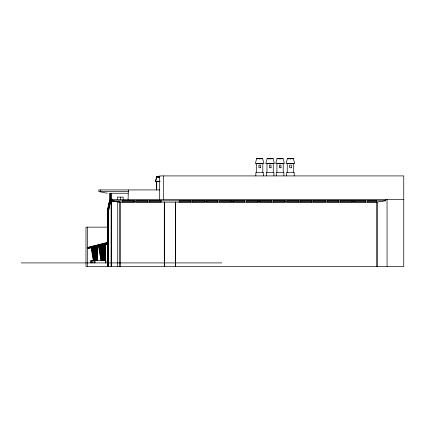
<?xml version="1.0" encoding="UTF-8"?>
<svg xmlns="http://www.w3.org/2000/svg" width="425" height="425" viewBox="0 0 425 425"><rect width="100%" height="100%" fill="white"/><g stroke="black" fill="none" stroke-linecap="round" stroke-linejoin="round"><path stroke-width="0.64" d="M128.084 199.415L128.361 189.927M122.235 202.002L122.453 200.913L134.231 200.913L134.008 202.002L122.235 202.002L122.235 200.712M147.454 202.002L147.672 200.913L135.899 200.913L135.676 202.002L147.454 202.002L147.454 200.712M149.122 202.002L149.34 200.913L161.117 200.913L160.894 202.002L149.122 202.002L149.122 200.712M190.846 202.002L191.064 200.913L179.286 200.913L179.068 202.002L190.846 202.002L190.846 200.712M192.509 202.002L192.732 200.913L204.51 200.913L204.287 202.002L192.509 202.002L192.509 200.712M205.955 202.002L206.173 200.913L217.951 200.913L217.733 202.002L205.955 202.002L205.955 200.712M231.173 202.002L231.397 200.913L219.619 200.913L219.396 202.002L231.173 202.002L231.173 200.712M232.842 202.002L233.059 200.913L244.837 200.913L244.619 202.002L232.842 202.002L232.842 200.712M258.06 202.002L258.283 200.913L246.505 200.913L246.282 202.002L258.06 202.002L258.06 200.712M259.728 202.002L259.946 200.913L271.724 200.913L271.506 202.002L259.728 202.002L259.728 200.712M273.169 202.002L273.392 200.913L285.17 200.913L284.947 202.002L273.169 202.002L273.169 200.712M298.392 202.002L298.61 200.913L286.832 200.913L286.615 202.002L298.392 202.002L298.392 200.712M300.055 202.002L300.278 200.913L312.056 200.913L311.833 202.002L300.055 202.002L300.055 200.712M313.501 202.002L313.719 200.913L325.497 200.913L325.279 202.002L313.501 202.002L313.501 200.712M338.72 202.002L338.943 200.913L327.165 200.913L326.942 202.002L338.72 202.002L338.72 200.712M340.388 202.002L340.606 200.913L352.383 200.913L352.166 202.002L340.388 202.002L340.388 200.712M353.834 202.002L354.052 200.913L365.829 200.913L365.606 202.002L353.834 202.002L353.834 200.712M376.353 202.002L376.571 200.913L367.498 200.913L367.274 202.002L376.353 202.002L376.353 200.712M111.153 199.15L108.625 210.354L108.625 266.523M159.943 180.997L160.039 181.65L155.359 181.65L156.697 176.598L160.002 176.598M155.587 181.65L156.931 176.598M259.983 158.923L260.328 158.477M270.443 158.923L270.794 158.477M280.404 158.923L280.75 158.477M290.721 158.923L291.067 158.477M260.079 158.923L260.52 158.477M270.539 158.923L270.98 158.477M280.495 158.923L280.941 158.477M290.817 158.923L291.258 158.477M157.388 181.65L158.387 181.215M157.617 181.65L158.621 181.215M261.327 158.775L262.177 158.477M271.788 158.775L272.643 158.477M281.743 158.775L282.598 158.477M292.065 158.775L292.915 158.477M157.691 181.321L156.719 181.65L157.787 181.321M156.952 181.65L157.919 181.321M261.391 158.775L262.278 158.477M271.851 158.775L272.738 158.477M281.812 158.775L282.699 158.477M292.129 158.775L293.016 158.477M156.517 181.65L157.553 181.321M261.54 158.775L262.501 158.477M272 158.775L272.962 158.477M282.917 158.477L281.956 158.775L282.97 158.477M292.278 158.775L293.239 158.477M261.572 158.775L262.549 158.477M272.032 158.775L273.015 158.477M292.31 158.775L293.287 158.477M156.007 181.65L157.213 181.321M156.235 181.65L157.441 181.321M91.274 247.201L105.31 243.573L106.648 243.573L106.648 244.194L92.613 247.802L91.274 247.802L91.274 247.201L92.613 247.201L106.648 243.573M91.593 247.201L97.097 245.778M97.336 245.714L98.961 245.299M99.285 245.209L105.336 243.653M91.912 247.201L97.421 245.778M97.66 245.714L99.28 245.299M99.609 245.209L105.66 243.653M92.246 247.201L97.75 245.778M97.989 245.714L99.609 245.299M99.939 245.209L105.99 243.653M93.527 247.137L96.023 246.495L96.023 259.994M96.055 246.654L93.553 247.302L95.604 259.994L97.012 259.994L97.012 248.694L93.914 248.694M94.27 260.419L92.103 247.589L88.007 248.381L88.007 247.43L108.768 242.091M88.007 247.43L108.508 242.42M92.422 246.978L96.772 245.942M104.672 243.913L99.763 245.092L102.239 260.419M93.07 246.978L97.102 245.942L97.102 260.419M105.002 243.913L100.417 245.092L102.892 260.419M88.007 248.381L89.234 248.062M98.34 245.985L99.445 245.698L101.92 260.419M101.74 245.108L104.029 244.518L104.029 260.419M106.59 243.865L108.508 243.371M101.511 245.252L104.577 244.46L104.577 259.994M93.436 247.424L97.012 246.495L97.012 248.322L94.058 248.322L93.888 247.297M100.746 245.544L104.911 244.46L104.911 246.288M93.835 247.584L95.71 247.1L95.71 248.317L93.877 248.317M101.155 245.698L103.604 245.071L103.604 246.288M155.465 181.65L157.128 181.257M155.699 181.65L157.356 181.257M155.359 181.65L157.292 181.257M377.501 202.034L385.167 200.781M159.912 189.927L98.844 189.927L98.844 191.59L128.361 191.59M128.084 193.253L109.9 193.253L109.9 199.15L107.371 210.354L107.371 266.523M403.75 199.415L111.015 199.415L111.015 200.781L385.741 200.781L385.741 199.415M120.541 266.523L120.541 202.141L112.115 200.908L119.685 202.141L377.161 202.141L377.161 266.523M107.796 227.157L85.983 227.157L85.983 266.523L403.75 266.523L403.75 175.913L159.614 175.913L159.614 199.415M105.017 243.653L106.335 243.653M105.31 244.194L106.648 244.194M98.988 245.209L100.305 245.209M98.642 245.299L99.96 245.299M97.038 245.714L98.356 245.714M96.778 245.778L98.095 245.778M100.948 246.288L99.641 246.288L99.689 246.596L100.996 246.596M101.187 246.288L105.336 246.288M101.219 246.596L105.336 246.596M91.588 247.122L92.905 247.122M93.622 248.322L92.315 248.322L92.379 248.694L93.686 248.694M94.685 259.994L93.606 259.994L91.566 247.903M21.25 262.91L221.829 262.91M112.503 200.908L120.126 202.141M99.96 191.813L107.371 193.253M287.497 158.477L288.469 158.775M277.18 158.477L278.152 158.775L277.233 158.477M267.224 158.477L268.191 158.775L267.272 158.477M256.758 158.477L257.731 158.775M157.006 176.598L158.461 177.044L157.149 176.598M156.777 176.598L158.233 177.044L156.825 176.598M287.55 158.477L288.501 158.775M256.812 158.477L257.762 158.775M158.488 177.044L157.059 176.598L158.366 177.044M287.773 158.477L288.649 158.775M277.456 158.477L278.332 158.775M267.495 158.477L268.372 158.775M257.035 158.477L257.911 158.775M157.282 176.598L158.599 177.044M287.868 158.477L288.713 158.775M277.552 158.477L278.396 158.775M267.596 158.477L268.441 158.775M257.13 158.477L257.975 158.775M157.377 176.598L158.647 177.044M158.328 176.598L159.12 177.044M158.1 176.598L158.886 177.044M158.504 176.598L159.205 177.044M158.27 176.598L158.971 177.044M159.04 176.598L159.471 177.044M158.807 176.598L159.237 177.044M289.531 158.477L289.962 158.923M279.209 158.477L279.639 158.923M269.253 158.477L269.684 158.923M258.793 158.477L259.218 158.923M159.226 176.598L159.561 177.044M158.998 176.598L159.333 177.044M289.723 158.477L290.052 158.923M279.4 158.477L279.735 158.923M269.445 158.477L269.779 158.923M258.979 158.477L259.314 158.923M92.586 247.903L92.655 248.322M92.719 248.694L94.525 259.367M91.078 247.589L93.25 260.419M99.933 246.017L99.976 246.288M100.029 246.596L102.175 259.356M98.908 246.017L101.256 259.994M98.425 245.698L100.895 260.419M101.235 245.406L101.378 246.288M101.426 246.596L103.588 259.994L103.604 246.596M100.9 245.406L103.254 259.994L104.911 259.994L104.911 246.596M103.227 260.419L100.752 245.092L105.336 243.913L105.336 260.419M100.571 245.406L102.924 259.994M100.348 246.043L102.6 259.994M100.088 245.092L102.563 260.419M94.116 248.694L95.938 259.994M95.577 260.419L93.41 246.978L97.442 245.942L97.442 260.419M93.224 247.302L95.274 259.994M93.144 247.43L95.243 260.419M92.9 247.302L94.95 259.994M92.815 247.43L94.913 260.419L94.887 262.91M92.491 247.43L94.589 260.419M387.058 199.415L387.058 266.523M376.858 202.141L376.858 266.523M365.606 200.712L365.606 202.002M352.166 200.712L352.166 202.002M325.279 200.712L325.279 202.002M311.833 200.712L311.833 202.002M294.201 175.913L294.201 172.417L286.583 172.417L286.583 175.913M293.542 172.417L293.542 163.588L287.242 163.588L287.242 172.417M284.947 200.712L284.947 202.002M283.884 175.913L283.884 172.417L276.261 172.417L276.261 175.913M283.225 172.417L283.225 163.588L276.925 163.588L276.925 172.417M273.923 175.913L273.923 172.417L266.305 172.417L266.305 175.913M273.264 172.417L273.264 163.588L266.964 163.588L266.964 172.417M271.506 200.712L271.506 202.002M263.463 175.913L263.463 172.417L255.839 172.417L255.839 175.913M262.804 172.417L262.804 163.588L256.503 163.588L256.503 172.417M244.619 200.712L244.619 202.002M217.733 200.712L217.733 202.002M204.287 200.712L204.287 202.002M175.573 202.141L175.573 266.523M175.323 202.05L175.323 266.523M164.544 202.141L164.544 266.523M164.289 202.05L164.289 266.523M163.63 175.913L163.63 199.415M160.894 200.712L160.894 202.002M156.751 181.703L156.751 189.906M156.517 181.703L156.517 189.906M134.008 200.712L134.008 202.002M123.176 199.415L123.176 197.126L117.337 197.126L117.337 199.415M120.689 197.126L120.689 199.415M119.659 202.141L119.659 266.523M117.725 201.392L117.725 266.523M112.45 199.415L112.45 200.781M111.483 200.074L111.483 266.523M111.153 193.253L111.095 266.523M111.037 193.253L111.037 199.15L108.508 210.354L108.508 266.523M110.017 193.253L110.017 199.15L107.488 210.354L107.488 242.42M108.317 203.75L108.317 207.039M107.488 243.371L107.488 266.523M105.809 262.91L105.809 260.419L90.95 260.419L90.95 262.91M105.74 260.419L105.74 262.91M105.002 244.508L105.002 260.419M104.672 244.508L104.672 260.419M104.247 244.46L104.247 259.994M103.923 244.46L103.923 259.994M103.009 245.183L103.009 257.104M102.584 245.071L102.584 254.155M100.651 189.927L100.651 191.59M96.677 246.495L96.677 259.994M96.454 245.942L96.454 260.419M96.348 246.495L96.348 259.994M96.135 246.553L96.135 259.76M96.098 248.317L96.098 248.694M95.71 248.694L95.71 259.367M95.11 247.212L95.11 257.114M94.817 260.419L94.817 262.91M94.685 247.1L94.685 254.192M93.011 260.419L93.011 262.91M92.613 247.201L92.613 247.802M91.975 260.419L91.975 262.91M91.019 260.419L91.019 262.91M89.027 247.43L89.027 248.381M87.348 227.157L87.348 266.523M256.684 158.477L255.34 163.529L263.957 163.529L262.623 158.477L256.684 158.477M267.144 158.477L265.806 163.529L274.417 163.529L273.089 158.477L267.144 158.477M277.105 158.477L275.761 163.529L284.378 163.529L283.045 158.477L277.105 158.477M287.422 158.477L286.078 163.529L294.695 163.529L293.367 158.477L287.422 158.477M260.567 167.753L258.937 167.753L258.937 165.07L260.567 165.07L260.567 167.753M271.033 167.753L269.402 167.753L269.402 165.07L271.033 165.07L271.033 167.753M280.989 167.753L279.358 167.753L279.358 165.07L280.989 165.07L280.989 167.753M291.306 167.753L289.675 167.753L289.675 165.07L291.306 165.07L291.306 167.753"/></g></svg>
